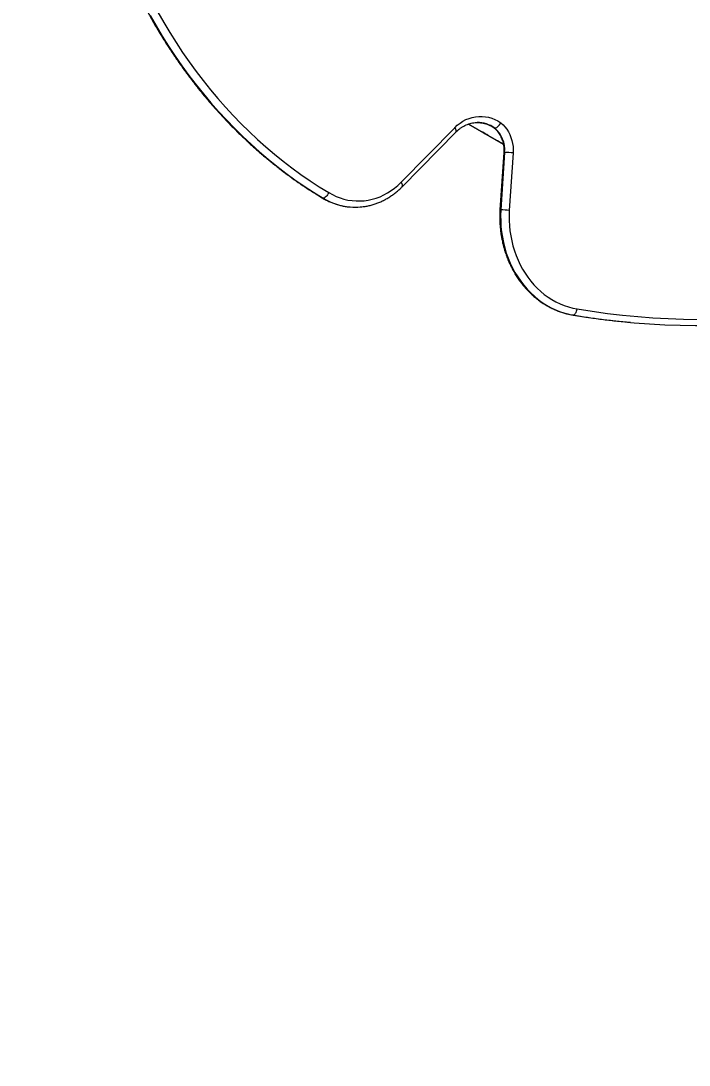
# Model space of a CAD drawing. Header units: millimetres. Extents: x -4497 to 6095, y -4369 to 5149.
# Drawn here: x 226 to 1040, y -1004 to 267 of the extents above; entities that cross this region are included whole.
import ezdxf

# ---------------------------------------------------------------- set-up
doc = ezdxf.new("R2010")
doc.units = ezdxf.units.MM
for name, color, linetype in [('DIKOM_ОБЪЕКТ', 7, 'Continuous'), ('DIKOM_РАЗМЕР_ЗОНА', 7, 'Continuous'), ('DIKOM_РАЗМЕР_ОБЪЕКТА', 7, 'Continuous')]:
    doc.layers.add(name, color=color, linetype=linetype)
doc.styles.add('style1', font='arial.ttf', dxfattribs={"width": 0.8})
doc.dimstyles.new('1-50', dxfattribs={"dimtxt": 300, "dimasz": 200, "dimexe": 100, "dimexo": 0, "dimgap": 100, "dimtad": 1, "dimdec": 0, "dimtxsty": 'style1', "dimcen": 0, "dimclrd": 7, "dimclre": 7, "dimadec": 1, "dimazin": 2, "dimtfac": 1, "dimtdec": 0, "dimtmove": 1, "dimatfit": 3, "dimfxl": 0, "dimlwd": 25, "dimlwe": 18, "dimarcsym": 0})

# ---------------------------------------------------------------- blocks, each defined once
blk = doc.blocks.new('*D16')
at = {"layer": 'Defpoints', "color": 0, "transparency": 16777216}
for p in [(2687.5, 2896.1), (-2996.6, -636.2), (2687.5, -3528.2)]:
    blk.add_point(p, dxfattribs=at)
at = {"layer": 'DIKOM_РАЗМЕР_ОБЪЕКТА', "color": 7, "lineweight": 18, "transparency": 16777216}
for p, q in [((2687.5, 2896.1), (2687.5, -3628.2)), ((-2996.6, -636.2), (-2996.6, -3628.2))]:
    blk.add_line(p, q, dxfattribs=at)
at = {"layer": 'DIKOM_РАЗМЕР_ОБЪЕКТА', "color": 7, "lineweight": 25, "transparency": 16777216}
blk.add_line((-2796.6, -3528.2), (2487.5, -3528.2), dxfattribs=at)
at = {"layer": 'DIKOM_РАЗМЕР_ОБЪЕКТА', "color": 7, "transparency": 16777216}
for points in [[(-2796.6, -3494.8), (-2796.6, -3561.5), (-2996.6, -3528.2)], [(2487.5, -3494.8), (2487.5, -3561.5), (2687.5, -3528.2)]]:
    blk.add_solid(points, dxfattribs=at)
at = {"layer": 'DIKOM_РАЗМЕР_ОБЪЕКТА', "color": 0, "transparency": 16777216, "insert": (-154.5, -3275), "char_height": 300, "attachment_point": 5, "style": 'style1'}
blk.add_mtext('5650', dxfattribs=at)
blk = doc.blocks.new('*D13')
at = {"layer": 'Defpoints', "color": 0, "transparency": 16777216}
for p in [(4432.1, 3349.2), (-4496.6, 560.7), (4432.1, -4268.7)]:
    blk.add_point(p, dxfattribs=at)
at = {"layer": 'DIKOM_РАЗМЕР_ЗОНА', "color": 7, "lineweight": 18, "transparency": 16777216}
for p, q in [((4432.1, 3349.2), (4432.1, -4368.7)), ((-4496.6, 560.7), (-4496.6, -4368.7))]:
    blk.add_line(p, q, dxfattribs=at)
at = {"layer": 'DIKOM_РАЗМЕР_ЗОНА', "color": 7, "lineweight": 25, "transparency": 16777216}
blk.add_line((-4296.6, -4268.7), (4232.1, -4268.7), dxfattribs=at)
at = {"layer": 'DIKOM_РАЗМЕР_ЗОНА', "color": 7, "transparency": 16777216}
for points in [[(-4296.6, -4235.3), (-4296.6, -4302), (-4496.6, -4268.7)], [(4232.1, -4235.3), (4232.1, -4302), (4432.1, -4268.7)]]:
    blk.add_solid(points, dxfattribs=at)
at = {"layer": 'DIKOM_РАЗМЕР_ЗОНА', "color": 0, "transparency": 16777216, "insert": (111.5, -3943), "char_height": 300, "attachment_point": 5, "style": 'style1'}
blk.add_mtext('8900', dxfattribs=at)

msp = doc.modelspace()

# ---------------------------------------------------------------- linework, layer by layer
at = {"layer": 'DIKOM_ОБЪЕКТ', "color": 7, "linetype": 'Continuous', "lineweight": 15}
for p, q in [((771.2, 141.6), (813.6, 117.1)), ((813.6, 117.2), (771.3, 141.6)), ((689.2, 70.6), (754.6, 137.1)), ((690.7, 65.3), (756.1, 131.9)), ((786.2, 133), (786.2, 133)), ((786.2, 133), (786.2, 133)), ((802.3, 137), (803.3, 136.7)), ((814.3, 106.9), (809.6, 37)), ((815.3, 106.9), (810.7, 37.1)), ((825.6, 106.4), (821, 36.5)), ((898.4, -90.9), (898.7, -91))]:
    msp.add_line(p, q, dxfattribs=at)
at = {"layer": 'DIKOM_ОБЪЕКТ', "color": 7, "linetype": 'Continuous', "lineweight": 15, "flags": 128}
for points in [[(383.9, 273.7), (391.1, 261.1), (398.6, 248.6), (406.3, 236.3), (414.3, 224.2), (422.5, 212.4), (431, 200.8), (439.7, 189.4), (448.6, 178.3), (457.7, 167.4), (467.1, 156.8), (476.6, 146.5), (486.4, 136.4), (496.4, 126.6), (506.6, 117), (516.9, 107.8), (527.5, 98.8), (538.2, 90.1), (549.1, 81.8), (560.1, 73.7), (571.4, 66), (582.7, 58.5), (594.3, 51.4)], [(393.2, 277.7), (400.4, 265.2), (407.8, 252.9), (415.4, 240.7), (423.3, 228.8), (431.4, 217.1), (439.7, 205.7), (448.3, 194.4), (457.1, 183.4), (466.2, 172.7), (475.4, 162.2), (484.9, 152), (494.5, 142), (504.4, 132.3), (514.4, 122.9), (524.7, 113.8), (535.1, 104.9), (545.7, 96.3), (556.4, 88.1), (567.4, 80.1), (578.5, 72.4), (589.7, 65.1), (601.1, 58.1)], [(754.6, 137.1), (757.7, 140.1), (761.1, 142.7), (764.6, 144.9), (768.2, 146.9), (772, 148.4), (775.9, 149.6), (779.8, 150.4), (783.8, 150.9), (787.8, 150.9), (791.8, 150.5), (795.8, 149.8), (799.7, 148.6), (803.5, 147.1), (807.1, 145.3), (810.7, 143)], [(810.7, 143), (813.3, 140.7), (815.7, 138.1), (817.9, 135.2), (819.9, 132.1), (821.6, 128.8), (823, 125.3), (824.1, 121.6), (825, 117.9), (825.5, 114.1), (825.7, 110.2), (825.6, 106.4)], [(756.1, 131.9), (756.1, 131.9), (756.4, 132.4), (756.4, 133.1), (756.3, 134), (755.9, 135), (755.3, 136), (754.6, 137.1)], [(786.2, 133), (786.3, 132.9), (786.8, 132.6), (787.6, 132.2), (788.6, 131.6), (790, 130.8), (791.7, 129.8), (793.6, 128.7), (795.8, 127.5), (798.2, 126.1), (800.8, 124.5), (803.7, 122.9), (806.8, 121.1), (810, 119.3), (813.3, 117.3), (813.5, 117.2)], [(813.5, 117.2), (813.3, 117.3), (810, 119.2), (806.8, 121.1), (803.7, 122.8), (800.8, 124.5), (798.2, 126), (795.8, 127.4), (793.6, 128.7), (791.7, 129.8), (790, 130.8), (788.6, 131.5), (787.6, 132.2), (786.8, 132.6), (786.3, 132.9), (786.2, 133)], [(601.1, 58.1), (605.6, 55.6), (610.2, 53.4), (614.9, 51.6), (619.7, 50.1), (624.6, 49), (629.5, 48.3), (634.4, 47.9), (639.4, 47.9), (644.3, 48.2), (649.3, 48.9), (654.2, 50), (659, 51.4), (663.7, 53.1), (668.3, 55.2), (672.8, 57.7), (677.2, 60.5), (681.4, 63.5), (685.4, 66.9), (689.2, 70.6)], [(690.7, 65.3), (690.7, 65.4), (691, 65.9), (691.1, 66.6), (690.9, 67.4), (690.6, 68.4), (690, 69.5), (689.2, 70.6)], [(594.3, 51.4), (593.6, 51.5), (593.3, 51.6)], [(601.1, 58.1), (600.4, 56.8), (599.7, 55.5), (598.8, 54.3), (597.9, 53.3), (596.9, 52.5), (596, 51.9), (595.1, 51.5), (594.3, 51.4)], [(810.7, 37.1), (810.4, 30.4), (810.5, 23.7), (810.8, 17), (811.5, 10.4), (812.5, 3.8), (813.8, -2.8), (815.4, -9.2), (817.3, -15.5), (819.6, -21.7), (822.1, -27.7), (824.9, -33.5), (827.9, -39.2), (831.3, -44.6), (834.9, -49.9), (838.7, -54.8), (842.8, -59.6), (847, -64), (851.5, -68.2), (856.2, -72.1), (861.1, -75.6), (866.1, -78.8), (871.3, -81.7), (876.5, -84.3), (882, -86.5), (887.5, -88.4), (893.1, -89.8), (898.7, -91)], [(821, 36.5), (820.7, 30.2), (820.8, 24), (821.1, 17.7), (821.7, 11.5), (822.7, 5.3), (823.9, -0.8), (825.4, -6.9), (827.2, -12.8), (829.3, -18.6), (831.6, -24.2), (834.3, -29.7), (837.1, -35), (840.3, -40.1), (843.6, -45), (847.2, -49.7), (851, -54.1), (855, -58.3), (859.3, -62.2), (863.6, -65.8), (868.2, -69.1), (872.9, -72.2), (877.7, -74.9), (882.7, -77.3), (887.8, -79.4), (893, -81.1), (898.2, -82.5), (903.5, -83.5)], [(898.7, -91), (899.5, -90.8), (900.3, -90.4), (901, -89.7), (901.7, -88.8), (902.3, -87.7), (902.8, -86.4), (903.2, -85), (903.5, -83.5)], [(903.5, -83.5), (921.9, -86.4), (940.3, -88.9), (958.8, -91), (977.3, -92.8), (995.8, -94.2), (1014.4, -95.3), (1032.9, -95.9), (1051.5, -96.3)], [(898.7, -91), (917.2, -93.8), (935.8, -96.4), (954.3, -98.5), (968.6, -99.9)], [(968.6, -99.9), (972.9, -100.3), (991.6, -101.7), (1010.2, -102.7), (1028.9, -103.4), (1047.6, -103.8), (1066.2, -103.7), (1084.9, -103.3), (1103.5, -102.5), (1122.2, -101.4), (1131.6, -100.6)]]:
    msp.add_lwpolyline(points, dxfattribs=at)
at = {"layer": 'DIKOM_ОБЪЕКТ', "color": 7, "linetype": 'Continuous', "lineweight": 15}
for centre, radius, start, end in [((782, 106.3), 37.1, 55.0113, 90.0525), ((780, 110), 35.4, 355.0762, 48.9547), ((815, 104.3), 2.67, 82.6073, 106.1261), ((812.6, -34.3), 141.3, 84.6943, 88.8717), ((633.8, 116.5), 76.2, 238.7067, 265.0028), ((633.4, 113.6), 73.2, 265.1708, 274.827), ((810.4, 34.4), 2.67, 82.6105, 106.1354), ((807.9, -104.2), 141.3, 84.6944, 88.8711)]:
    msp.add_arc(centre, radius, start, end, dxfattribs=at)
for points, knots in [([(295.2, 589), (295.2, 587.9), (295.5, 582), (296.2, 571.3), (297.3, 557.1), (298.7, 543), (300.3, 528.8), (302.3, 514.7), (304.5, 500.7), (306.9, 486.7), (309.7, 472.8), (312.7, 459), (315.9, 445.3), (319.4, 431.6), (323.2, 418), (327.2, 404.6), (331.5, 391.2), (336.1, 378), (340.9, 364.9), (345.9, 351.9), (351.2, 339), (356.7, 326.3), (362.5, 313.7), (368.5, 301.3), (374.7, 289), (381.2, 276.9), (387.9, 265), (394.8, 253.2), (402, 241.6), (409.3, 230.3), (416.9, 219.1), (424.7, 208.1), (432.7, 197.3), (440.9, 186.7), (449.3, 176.3), (457.9, 166.2), (466.7, 156.3), (475.7, 146.6), (484.8, 137.1), (494.2, 127.9), (503.7, 119), (513.3, 110.2), (523.2, 101.8), (533.2, 93.5), (543.3, 85.6), (553.6, 77.9), (564.1, 70.5), (574.7, 63.3), (584.4, 57.1), (590.7, 53.2), (593.3, 51.6)], [0, 0, 0, 0, 0.005204, 0.026497, 0.04779, 0.069084, 0.090377, 0.111671, 0.132964, 0.154257, 0.175551, 0.196844, 0.218137, 0.23943, 0.260723, 0.282016, 0.303308, 0.324601, 0.345893, 0.367185, 0.388477, 0.409768, 0.431059, 0.45235, 0.47364, 0.49493, 0.516219, 0.537508, 0.558797, 0.580084, 0.601371, 0.622658, 0.643943, 0.665228, 0.686512, 0.707795, 0.729077, 0.750357, 0.771637, 0.792916, 0.814193, 0.83547, 0.856744, 0.878018, 0.89929, 0.92056, 0.941829, 0.963097, 0.984363, 1, 1, 1, 1]), ([(756.1, 131.9), (756.5, 132.3), (757.7, 133.5), (759.9, 135.4), (762.6, 137.4), (765.5, 139.1), (768.5, 140.6), (771.6, 141.8), (774.7, 142.6), (777.9, 143.2), (780.4, 143.4), (781.7, 143.4), (782, 143.4)], [0, 0, 0, 0, 0.055827, 0.168769, 0.281943, 0.395545, 0.50963, 0.624244, 0.739402, 0.855067, 0.971159, 1, 1, 1, 1]), ([(782, 143.4), (782.8, 143.4), (784.7, 143.4), (787.7, 143), (790.9, 142.3), (794, 141.4), (797.1, 140), (799.9, 138.6), (801.6, 137.5), (802.3, 137)], [0, 0, 0, 0, 0.115723, 0.269721, 0.423542, 0.576991, 0.729904, 0.882166, 1, 1, 1, 1]), ([(803.3, 136.7), (803.8, 136.8), (804.7, 136.9), (806.5, 138), (808.3, 139.6), (809.7, 141.4), (810.4, 142.5), (810.6, 143), (810.7, 143)], [0, 0, 0, 0, 0.214503, 0.429003, 0.643582, 0.858303, 0.994261, 1, 1, 1, 1]), ([(802.2, 137.1), (802.5, 136.8), (803.4, 136), (805, 134.5), (807, 132.2), (808.7, 129.8), (810.2, 127.2), (811.5, 124.3), (812.6, 121.4), (813.4, 118.4), (814, 115.2), (814.3, 112), (814.4, 109.2), (814.3, 107.5), (814.3, 106.9)], [0, 0, 0, 0, 0.031685, 0.12428, 0.216496, 0.308258, 0.39968, 0.490846, 0.581831, 0.672689, 0.763451, 0.854147, 0.944791, 1, 1, 1, 1]), ([(639.7, 40.6), (640.9, 40.7), (643.7, 41), (648.1, 41.7), (652.8, 42.8), (657.6, 44.2), (662.2, 46), (666.8, 48), (671.2, 50.3), (675.5, 52.9), (679.7, 55.8), (683.8, 58.9), (687.4, 62.1), (689.7, 64.3), (690.7, 65.3)], [0, 0, 0, 0, 0.062737, 0.148977, 0.235247, 0.321562, 0.407938, 0.494389, 0.580927, 0.667556, 0.754279, 0.841098, 0.928011, 1, 1, 1, 1]), ([(593.3, 51.6), (594.1, 51.2), (596.4, 49.8), (600.2, 47.9), (604.8, 45.9), (609.4, 44.2), (614.1, 42.8), (618.9, 41.7), (623.2, 41), (626, 40.7), (627, 40.6)], [0, 0, 0, 0, 0.076262, 0.21509, 0.353816, 0.492381, 0.630789, 0.769061, 0.907214, 1, 1, 1, 1]), ([(809.6, 37), (809.6, 35.9), (809.4, 32.8), (809.3, 27.5), (809.4, 21.4), (809.9, 15.2), (810.6, 9.1), (811.5, 3), (812.8, -3), (814.3, -8.9), (816, -14.8), (818.1, -20.5), (820.3, -26.1), (822.9, -31.5), (825.6, -36.8), (828.6, -41.9), (831.8, -46.9), (835.3, -51.6), (838.9, -56.1), (842.7, -60.4), (846.8, -64.5), (851, -68.3), (855.3, -71.9), (859.8, -75.2), (864.5, -78.3), (869.3, -81), (874.2, -83.5), (879.2, -85.6), (884.3, -87.5), (889.4, -89), (894.1, -90.2), (897.1, -90.7), (898.4, -90.9)], [0, 0, 0, 0, 0.018424, 0.052726, 0.087032, 0.121339, 0.155647, 0.189955, 0.224263, 0.258571, 0.292877, 0.32718, 0.36148, 0.395775, 0.430063, 0.464343, 0.498613, 0.53287, 0.567113, 0.601339, 0.635544, 0.669728, 0.703886, 0.738018, 0.772121, 0.806194, 0.840235, 0.874246, 0.908225, 0.942178, 0.976102, 1, 1, 1, 1]), ([(898.4, -90.9), (901.4, -91.4), (910.2, -92.9), (924.7, -95), (941.9, -97.2), (956.5, -98.8), (965.3, -99.6), (968.4, -99.8)], [0, 0, 0, 0, 0.130174, 0.376559, 0.622945, 0.869324, 1, 1, 1, 1])]:
    msp.add_open_spline(points, degree=3, knots=knots, dxfattribs=at)

# ---------------------------------------------------------------- dimensions: what is measured, and where the dimension line sits
at = {"layer": 'DIKOM_РАЗМЕР_ЗОНА'}
dim = msp.add_linear_dim(base=(4432.1, -4268.7), p1=(-4496.6, 560.7), p2=(4432.1, 3349.2), text='8900', dimstyle='1-50', dxfattribs=at)
dim.commit()
dim.dimension.update_dxf_attribs({"geometry": '*D13', "text_midpoint": (111.5, -4196.2), "dimtype": 160})
at = {"layer": 'DIKOM_РАЗМЕР_ОБЪЕКТА'}
dim = msp.add_linear_dim(base=(2687.5, -3528.2), p1=(-2996.6, -636.2), p2=(2687.5, 2896.1), text='5650', dimstyle='1-50', dxfattribs=at)
dim.commit()
dim.dimension.update_dxf_attribs({"geometry": '*D16', "text_midpoint": (-154.5, -3528.2), "dimtype": 160})

doc.saveas('drawing.dxf')
